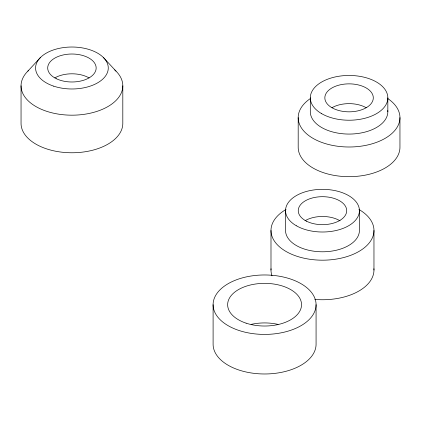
<?xml version="1.0" encoding="UTF-8"?>
<svg xmlns="http://www.w3.org/2000/svg" width="421" height="421" viewBox="0 0 421 421"><rect width="100%" height="100%" fill="white"/><g stroke="black" fill="none" stroke-linecap="round" stroke-linejoin="round"><path stroke-width="0.63" d="M27.865 71.117L40.458 57.509M103.403 57.509L115.996 71.117M399.95 117.622L399.95 147.297A50.878 29.375 0 0 1 349.072 176.673A50.878 29.375 0 0 1 298.189 147.297L298.189 117.622M387.836 97.84L387.836 111.691M373.964 230.461L373.964 270.024M359.429 210.679L359.429 230.461A36.948 21.334 0 0 1 322.481 251.79A36.948 21.334 0 0 1 285.527 230.461L285.527 210.679M316.071 304.688A51.488 29.723 0 0 1 238.844 330.432A51.488 29.723 0 0 1 238.844 278.949A51.488 29.723 0 0 1 316.071 304.688L316.071 344.257A51.488 29.723 0 0 1 264.588 373.98A51.488 29.723 0 0 1 213.1 344.257L213.1 304.688M310.303 97.84L310.303 111.691A38.764 22.381 0 0 0 350.077 134.062A38.764 22.381 0 0 0 387.783 110.523M270.992 230.461L270.992 270.024M122.811 85.805L122.811 123.395A50.878 29.375 0 0 1 71.928 152.77A50.878 29.375 0 0 1 21.05 123.395L21.05 85.805M358.887 209.442A51.488 29.723 0 0 1 358.887 251.479A51.488 29.723 0 0 1 286.075 251.479A51.488 29.723 0 0 1 286.075 209.442M373.916 268.735A51.488 29.723 0 0 1 314.797 299.415M271.987 275.834A51.488 29.723 0 0 1 271.04 268.735M305.088 220.72A24.229 13.988 0 0 1 340.031 220.82M251.09 324.396A36.948 21.334 0 0 1 278.081 324.396M387.857 98.614A50.878 29.375 0 0 1 384.057 138.951A50.878 29.375 0 0 1 314.082 138.951A50.878 29.375 0 0 1 310.282 98.614M331.937 107.734A24.229 13.988 0 0 0 372.474 101.461A24.229 13.988 0 0 0 342.799 84.332A24.229 13.988 0 0 0 331.937 107.734A24.229 13.988 0 0 1 366.202 107.734M114.701 69.897A50.878 29.375 0 0 1 105.471 107.892A50.878 29.375 0 0 1 39.016 108.208A50.878 29.375 0 0 1 28.717 70.302M54.835 77.874A24.229 13.988 0 0 1 89.099 77.917M296.352 225.761A36.948 21.334 0 0 0 358.166 216.199A36.948 21.334 0 0 0 312.914 190.071A36.948 21.334 0 0 0 296.352 225.761M306.641 221.262A24.229 13.988 0 0 0 346.278 213.3A24.229 13.988 0 0 0 314.519 197.465A24.229 13.988 0 0 0 306.641 221.262M246.111 323.165A36.948 21.334 0 0 0 301.536 304.688A36.948 21.334 0 0 0 246.111 286.217A36.948 21.334 0 0 0 246.111 323.165M321.66 113.665A38.764 22.381 0 0 0 386.515 103.634A38.764 22.381 0 0 0 339.037 76.222A38.764 22.381 0 0 0 321.66 113.665M56.514 78.795A24.229 13.988 0 0 0 95.825 70.312A24.229 13.988 0 0 0 63.45 54.898A24.229 13.988 0 0 0 56.514 78.795M53.756 86.173A36.343 20.982 0 0 0 108.271 68.002A36.343 20.982 0 0 0 53.756 49.831A36.343 20.982 0 0 0 53.756 86.173"/></g></svg>
